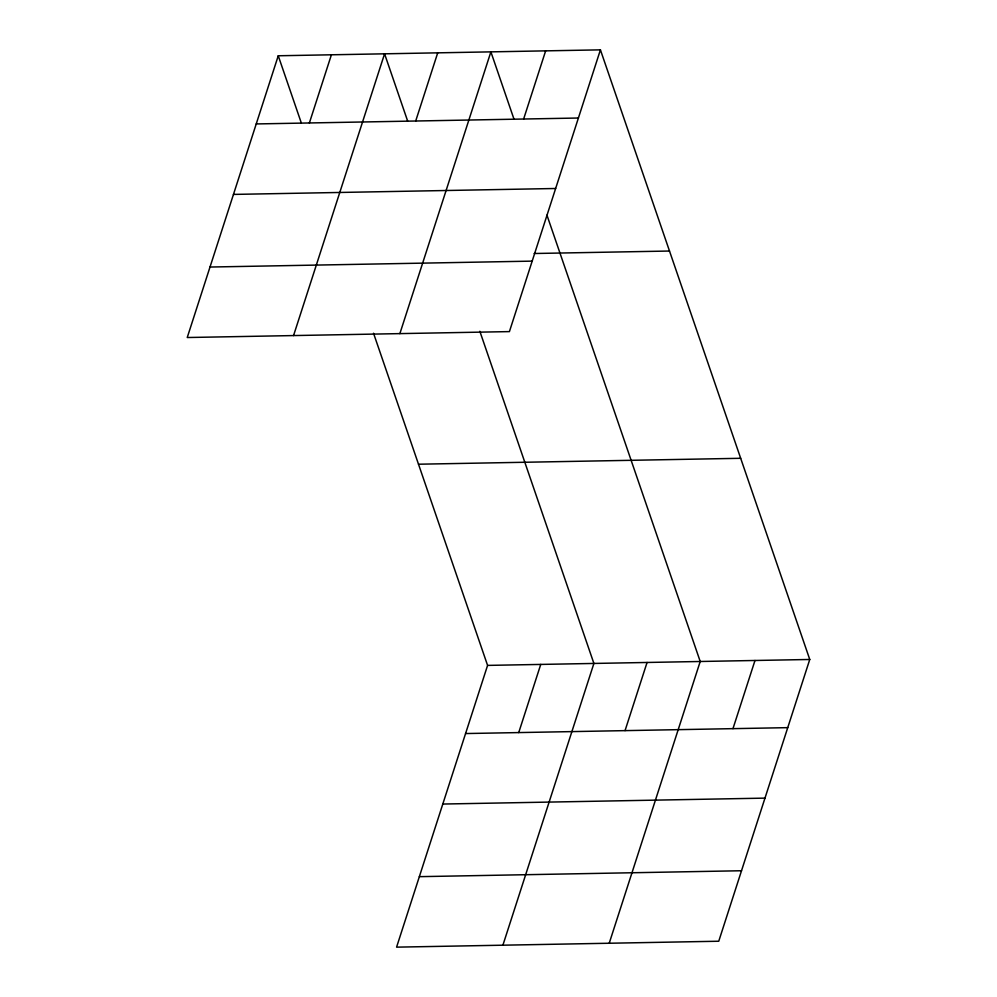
<?xml version="1.0" encoding="UTF-8"?>
<svg xmlns="http://www.w3.org/2000/svg" width="997" height="997" viewBox="0 0 997 997"><rect width="100%" height="100%" fill="white"/><g stroke="black" fill="none" stroke-linecap="round" stroke-linejoin="round"><path stroke-width="1.5" d="M278.25 55.77L187.237 337.522L509.417 331.602L600.418 49.85L278.25 55.77L301.268 122.83M309.382 122.955L331.403 54.798M293.554 335.565L384.568 53.813L407.586 120.874M415.699 121.011L437.72 52.841M399.872 333.621L490.885 51.856L513.904 118.917M523.637 119.017L545.646 50.859M373.526 333.235L487.583 665.398L396.582 947.15L718.75 941.23L809.763 659.478L600.418 49.85M518.727 732.583L540.748 664.413M502.899 945.193L593.9 663.441L479.844 331.278M625.044 730.627L647.065 662.469M609.217 943.249L700.218 661.485L546.942 215.14M732.969 728.645L754.991 660.488M256.229 123.94L578.397 118.02M233.46 194.415L555.641 188.495M534.143 253.512L669.498 251.032M210.006 267.034L532.174 261.127M418.503 464.216L740.671 458.296M487.583 665.398L809.763 659.478M465.574 733.555L787.742 727.648M442.805 804.043L764.973 798.123M419.351 876.662L741.519 870.742"/></g></svg>
